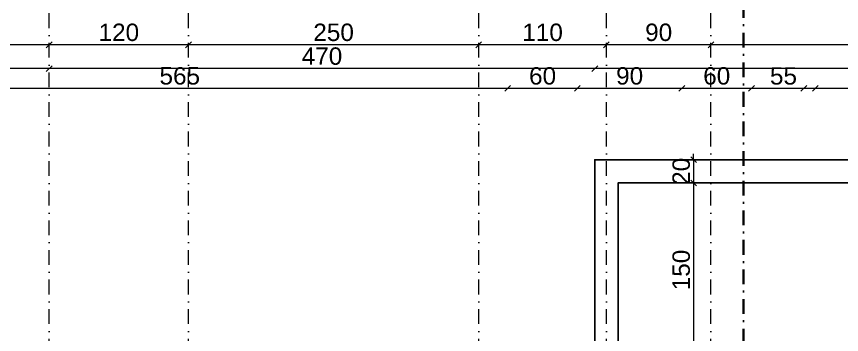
# Model space of a CAD drawing. Header units: millimetres. Extents: x 708 to 46452, y -4963 to 3960.
# Drawn here: x 13155 to 13866, y 3243 to 3517 of the extents above; entities that cross this region are included whole.
import ezdxf

# ---------------------------------------------------------------- set-up
doc = ezdxf.new("R2010")
doc.units = ezdxf.units.MM
for name, pattern in [('DASHDOT', [25.4, 12.7, -6.35, 0, -6.35]), ('DUZ', [0]), ('HIDDEN', [0.375, 0.25, -0.125])]:
    doc.linetypes.add(name, pattern=pattern)
for name, color, linetype, lineweight in [('00_IC_OLCU', 139, 'Continuous', 20), ('aks ve noktalılar', 129, 'DASHDOT', 13), ('kesit çizgisi', 4, 'DASHDOT', 35), ('ölçü yatay', 150, 'DUZ', 18)]:
    doc.layers.add(name, color=color, linetype=linetype, lineweight=lineweight)
doc.styles.get("Standard").update_dxf_attribs({"font": 'arial.ttf'})
doc.dimstyles.new('ALP_OLCU', dxfattribs={"dimscale": 0, "dimtxt": 15, "dimasz": 5, "dimexe": 0.18, "dimexo": 0.06, "dimgap": 3, "dimtad": 1, "dimdec": 0, "dimrnd": 0.1, "dimzin": 9, "dimdsep": 46, "dimtxsty": 'Standard', "dimblk": 'OBLIQUE', "dimcen": 0, "dimse1": 1, "dimse2": 1, "dimclrd": 256, "dimclre": 256, "dimclrt": 53, "dimadec": 0, "dimazin": 0, "dimtfac": 1, "dimtdec": 0, "dimtix": 1, "dimtmove": 1, "dimatfit": 3, "dimldrblk": 'ARCHTICK', "dimfxl": 0.18, "dimtolj": 1, "dimlwd": -1, "dimarcsym": 0})

# ---------------------------------------------------------------- blocks, each defined once
blk = doc.blocks.new('REGEG')
at = {"layer": 'aks ve noktalılar'}
for points in [[(2620.77, 1507.49), (2620.77, 3255.99)], [(2740.77, 1507.49), (2740.77, 3255.99)], [(2990.77, 1507.49), (2990.77, 3255.99)], [(3100.77, 1507.49), (3100.77, 3255.99)], [(3190.77, 1507.49), (3190.77, 3255.99)]]:
    blk.add_lwpolyline(points, dxfattribs=at)
blk = doc.blocks.new('rgeerge')
at = {"layer": 'kesit çizgisi', "lineweight": 35}
blk.add_line((-2172732.26, 772571.41), (-2172732.26, 770439.62), dxfattribs=at)
blk = doc.blocks.new('_Oblique')
at = {"color": 0, "linetype": 'ByBlock', "lineweight": -2}
blk.add_line((-0.5, -0.5), (0.5, 0.5), dxfattribs=at)
blk = doc.blocks.new('*D365')
at = {"layer": '00_IC_OLCU', "transparency": 16777216}
blk.add_line((14153.36, 3492.35), (13753.36, 3492.35), dxfattribs=at)
at = {"layer": 'Defpoints', "color": 0, "transparency": 16777216}
for p in [(13753.36, 3492.35), (13753.36, 3393.33), (14153.36, 3393.33)]:
    blk.add_point(p, dxfattribs=at)
at = {"layer": '00_IC_OLCU', "transparency": 16777216, "xscale": 5, "yscale": 5, "zscale": 5, "rotation": 180}
blk.add_blockref('_Oblique', (13753.36, 3492.35), dxfattribs=at)
at = {"layer": '00_IC_OLCU', "transparency": 16777216, "xscale": 5, "yscale": 5, "zscale": 5}
blk.add_blockref('_Oblique', (14153.36, 3492.35), dxfattribs=at)
at = {"layer": '00_IC_OLCU', "color": 53, "transparency": 16777216, "insert": (13953.36, 3503.01), "char_height": 15, "attachment_point": 5}
blk.add_mtext('\\A1;400', dxfattribs=at)
blk = doc.blocks.new('_ArchTick')
at = {"color": 0, "linetype": 'ByBlock', "const_width": 0.15}
blk.add_lwpolyline([(-0.5, -0.5), (0.5, 0.5)], dxfattribs=at)
blk = doc.blocks.new('*D366')
at = {"layer": '00_IC_OLCU', "transparency": 16777216}
blk.add_line((13753.36, 3492.35), (13663.36, 3492.35), dxfattribs=at)
at = {"layer": 'Defpoints', "color": 0, "transparency": 16777216}
for p in [(13663.36, 3492.35), (13663.36, 3492.35), (13753.36, 3393.33)]:
    blk.add_point(p, dxfattribs=at)
at = {"layer": '00_IC_OLCU', "transparency": 16777216, "xscale": 5, "yscale": 5, "zscale": 5, "rotation": 180}
blk.add_blockref('_Oblique', (13663.36, 3492.35), dxfattribs=at)
at = {"layer": '00_IC_OLCU', "transparency": 16777216, "xscale": 5, "yscale": 5, "zscale": 5}
blk.add_blockref('_Oblique', (13753.36, 3492.35), dxfattribs=at)
at = {"layer": '00_IC_OLCU', "color": 53, "transparency": 16777216, "insert": (13708.36, 3503.01), "char_height": 15, "attachment_point": 5}
blk.add_mtext('\\A1;90', dxfattribs=at)
blk = doc.blocks.new('*D367')
at = {"layer": '00_IC_OLCU', "transparency": 16777216}
blk.add_line((13663.36, 3492.35), (13553.36, 3492.35), dxfattribs=at)
at = {"layer": 'Defpoints', "color": 0, "transparency": 16777216}
for p in [(13553.36, 3492.35), (13553.36, 3492.35), (13663.36, 3492.35)]:
    blk.add_point(p, dxfattribs=at)
at = {"layer": '00_IC_OLCU', "transparency": 16777216, "xscale": 5, "yscale": 5, "zscale": 5, "rotation": 180}
blk.add_blockref('_Oblique', (13553.36, 3492.35), dxfattribs=at)
at = {"layer": '00_IC_OLCU', "transparency": 16777216, "xscale": 5, "yscale": 5, "zscale": 5}
blk.add_blockref('_Oblique', (13663.36, 3492.35), dxfattribs=at)
at = {"layer": '00_IC_OLCU', "color": 53, "transparency": 16777216, "insert": (13608.36, 3503.01), "char_height": 15, "attachment_point": 5}
blk.add_mtext('\\A1;110', dxfattribs=at)
blk = doc.blocks.new('*D368')
at = {"layer": '00_IC_OLCU', "transparency": 16777216}
blk.add_line((13553.36, 3492.35), (13303.36, 3492.35), dxfattribs=at)
at = {"layer": 'Defpoints', "color": 0, "transparency": 16777216}
for p in [(13303.36, 3492.35), (13303.36, 3492.35), (13553.36, 3492.35)]:
    blk.add_point(p, dxfattribs=at)
at = {"layer": '00_IC_OLCU', "transparency": 16777216, "xscale": 5, "yscale": 5, "zscale": 5, "rotation": 180}
blk.add_blockref('_Oblique', (13303.36, 3492.35), dxfattribs=at)
at = {"layer": '00_IC_OLCU', "transparency": 16777216, "xscale": 5, "yscale": 5, "zscale": 5}
blk.add_blockref('_Oblique', (13553.36, 3492.35), dxfattribs=at)
at = {"layer": '00_IC_OLCU', "color": 53, "transparency": 16777216, "insert": (13428.36, 3503.01), "char_height": 15, "attachment_point": 5}
blk.add_mtext('\\A1;250', dxfattribs=at)
blk = doc.blocks.new('*D369')
at = {"layer": '00_IC_OLCU', "transparency": 16777216}
blk.add_line((13303.36, 3492.35), (13183.36, 3492.35), dxfattribs=at)
at = {"layer": 'Defpoints', "color": 0, "transparency": 16777216}
for p in [(13183.36, 3492.35), (13183.36, 3492.35), (13303.36, 3492.35)]:
    blk.add_point(p, dxfattribs=at)
at = {"layer": '00_IC_OLCU', "transparency": 16777216, "xscale": 5, "yscale": 5, "zscale": 5, "rotation": 180}
blk.add_blockref('_Oblique', (13183.36, 3492.35), dxfattribs=at)
at = {"layer": '00_IC_OLCU', "transparency": 16777216, "xscale": 5, "yscale": 5, "zscale": 5}
blk.add_blockref('_Oblique', (13303.36, 3492.35), dxfattribs=at)
at = {"layer": '00_IC_OLCU', "color": 53, "transparency": 16777216, "insert": (13243.36, 3503.01), "char_height": 15, "attachment_point": 5}
blk.add_mtext('\\A1;120', dxfattribs=at)
blk = doc.blocks.new('*D370')
at = {"layer": '00_IC_OLCU', "transparency": 16777216}
blk.add_line((13183.36, 3492.35), (13013.36, 3492.35), dxfattribs=at)
at = {"layer": 'Defpoints', "color": 0, "transparency": 16777216}
for p in [(13013.36, 3492.35), (13183.36, 3492.35), (13013.36, 2558.33)]:
    blk.add_point(p, dxfattribs=at)
at = {"layer": '00_IC_OLCU', "transparency": 16777216, "xscale": 5, "yscale": 5, "zscale": 5, "rotation": 180}
blk.add_blockref('_Oblique', (13013.36, 3492.35), dxfattribs=at)
at = {"layer": '00_IC_OLCU', "transparency": 16777216, "xscale": 5, "yscale": 5, "zscale": 5}
blk.add_blockref('_Oblique', (13183.36, 3492.35), dxfattribs=at)
at = {"layer": '00_IC_OLCU', "color": 53, "transparency": 16777216, "insert": (13098.36, 3503.01), "char_height": 15, "attachment_point": 5}
blk.add_mtext('\\A1;170', dxfattribs=at)
blk = doc.blocks.new('*D371')
at = {"layer": '00_IC_OLCU', "transparency": 16777216}
blk.add_line((14153.36, 3471.86), (13653.36, 3471.86), dxfattribs=at)
at = {"layer": 'Defpoints', "color": 0, "transparency": 16777216}
for p in [(13653.36, 3471.86), (13653.36, 3393.33), (14153.36, 3393.33)]:
    blk.add_point(p, dxfattribs=at)
at = {"layer": '00_IC_OLCU', "transparency": 16777216, "xscale": 5, "yscale": 5, "zscale": 5, "rotation": 180}
blk.add_blockref('_Oblique', (13653.36, 3471.86), dxfattribs=at)
at = {"layer": '00_IC_OLCU', "transparency": 16777216, "xscale": 5, "yscale": 5, "zscale": 5}
blk.add_blockref('_Oblique', (14153.36, 3471.86), dxfattribs=at)
at = {"layer": '00_IC_OLCU', "color": 53, "transparency": 16777216, "insert": (13903.36, 3482.52), "char_height": 15, "attachment_point": 5}
blk.add_mtext('\\A1;500', dxfattribs=at)
blk = doc.blocks.new('*D372')
at = {"layer": '00_IC_OLCU', "transparency": 16777216}
blk.add_line((13653.36, 3471.86), (13183.36, 3471.86), dxfattribs=at)
at = {"layer": 'Defpoints', "color": 0, "transparency": 16777216}
for p in [(13183.36, 3471.86), (13653.36, 3393.33), (13183.36, 3223.33)]:
    blk.add_point(p, dxfattribs=at)
at = {"layer": '00_IC_OLCU', "transparency": 16777216, "xscale": 5, "yscale": 5, "zscale": 5, "rotation": 180}
blk.add_blockref('_Oblique', (13183.36, 3471.86), dxfattribs=at)
at = {"layer": '00_IC_OLCU', "transparency": 16777216, "xscale": 5, "yscale": 5, "zscale": 5}
blk.add_blockref('_Oblique', (13653.36, 3471.86), dxfattribs=at)
at = {"layer": '00_IC_OLCU', "color": 53, "transparency": 16777216, "insert": (13418.36, 3482.52), "char_height": 15, "attachment_point": 5}
blk.add_mtext('\\A1;470', dxfattribs=at)
blk = doc.blocks.new('*D373')
at = {"layer": '00_IC_OLCU', "transparency": 16777216}
blk.add_line((13183.36, 3471.86), (13013.36, 3471.86), dxfattribs=at)
at = {"layer": 'Defpoints', "color": 0, "transparency": 16777216}
for p in [(13013.36, 3471.86), (13183.36, 3223.33), (13013.36, 2558.33)]:
    blk.add_point(p, dxfattribs=at)
at = {"layer": '00_IC_OLCU', "transparency": 16777216, "xscale": 5, "yscale": 5, "zscale": 5, "rotation": 180}
blk.add_blockref('_Oblique', (13013.36, 3471.86), dxfattribs=at)
at = {"layer": '00_IC_OLCU', "transparency": 16777216, "xscale": 5, "yscale": 5, "zscale": 5}
blk.add_blockref('_Oblique', (13183.36, 3471.86), dxfattribs=at)
at = {"layer": '00_IC_OLCU', "color": 53, "transparency": 16777216, "insert": (13098.36, 3482.52), "char_height": 15, "attachment_point": 5}
blk.add_mtext('\\A1;170', dxfattribs=at)
blk = doc.blocks.new('*D375')
at = {"layer": '00_IC_OLCU', "transparency": 16777216}
blk.add_line((14113.36, 3454.84), (13833.36, 3454.84), dxfattribs=at)
at = {"layer": 'Defpoints', "color": 0, "transparency": 16777216}
for p in [(13833.36, 3454.84), (13833.36, 3223.33), (14113.36, 3223.33)]:
    blk.add_point(p, dxfattribs=at)
at = {"layer": '00_IC_OLCU', "transparency": 16777216, "xscale": 5, "yscale": 5, "zscale": 5, "rotation": 180}
blk.add_blockref('_Oblique', (13833.36, 3454.84), dxfattribs=at)
at = {"layer": '00_IC_OLCU', "transparency": 16777216, "xscale": 5, "yscale": 5, "zscale": 5}
blk.add_blockref('_Oblique', (14113.36, 3454.84), dxfattribs=at)
at = {"layer": '00_IC_OLCU', "color": 53, "transparency": 16777216, "insert": (13973.36, 3465.5), "char_height": 15, "attachment_point": 5}
blk.add_mtext('\\A1;280', dxfattribs=at)
blk = doc.blocks.new('*D376')
at = {"layer": '00_IC_OLCU', "transparency": 16777216}
blk.add_line((13843.36, 3454.84), (13788.36, 3454.84), dxfattribs=at)
at = {"layer": 'Defpoints', "color": 0, "transparency": 16777216}
for p in [(13788.36, 3454.84), (13788.36, 3223.33), (13843.36, 3223.33)]:
    blk.add_point(p, dxfattribs=at)
at = {"layer": '00_IC_OLCU', "transparency": 16777216, "xscale": 5, "yscale": 5, "zscale": 5, "rotation": 180}
blk.add_blockref('_Oblique', (13788.36, 3454.84), dxfattribs=at)
at = {"layer": '00_IC_OLCU', "transparency": 16777216, "xscale": 5, "yscale": 5, "zscale": 5}
blk.add_blockref('_Oblique', (13843.36, 3454.84), dxfattribs=at)
at = {"layer": '00_IC_OLCU', "color": 53, "transparency": 16777216, "insert": (13815.86, 3465.47), "char_height": 15, "attachment_point": 5}
blk.add_mtext('\\A1;55', dxfattribs=at)
blk = doc.blocks.new('*D377')
at = {"layer": '00_IC_OLCU', "transparency": 16777216}
blk.add_line((13788.36, 3454.84), (13728.36, 3454.84), dxfattribs=at)
at = {"layer": 'Defpoints', "color": 0, "transparency": 16777216}
for p in [(13728.36, 3454.84), (13728.36, 3223.33), (13788.36, 3223.33)]:
    blk.add_point(p, dxfattribs=at)
at = {"layer": '00_IC_OLCU', "transparency": 16777216, "xscale": 5, "yscale": 5, "zscale": 5, "rotation": 180}
blk.add_blockref('_Oblique', (13728.36, 3454.84), dxfattribs=at)
at = {"layer": '00_IC_OLCU', "transparency": 16777216, "xscale": 5, "yscale": 5, "zscale": 5}
blk.add_blockref('_Oblique', (13788.36, 3454.84), dxfattribs=at)
at = {"layer": '00_IC_OLCU', "color": 53, "transparency": 16777216, "insert": (13758.36, 3465.5), "char_height": 15, "attachment_point": 5}
blk.add_mtext('\\A1;60', dxfattribs=at)
blk = doc.blocks.new('*D378')
at = {"layer": '00_IC_OLCU', "transparency": 16777216}
blk.add_line((13728.36, 3454.84), (13638.36, 3454.84), dxfattribs=at)
at = {"layer": 'Defpoints', "color": 0, "transparency": 16777216}
for p in [(13638.36, 3454.84), (13638.36, 3223.33), (13728.36, 3223.33)]:
    blk.add_point(p, dxfattribs=at)
at = {"layer": '00_IC_OLCU', "transparency": 16777216, "xscale": 5, "yscale": 5, "zscale": 5, "rotation": 180}
blk.add_blockref('_Oblique', (13638.36, 3454.84), dxfattribs=at)
at = {"layer": '00_IC_OLCU', "transparency": 16777216, "xscale": 5, "yscale": 5, "zscale": 5}
blk.add_blockref('_Oblique', (13728.36, 3454.84), dxfattribs=at)
at = {"layer": '00_IC_OLCU', "color": 53, "transparency": 16777216, "insert": (13683.36, 3465.5), "char_height": 15, "attachment_point": 5}
blk.add_mtext('\\A1;90', dxfattribs=at)
blk = doc.blocks.new('*D379')
at = {"layer": '00_IC_OLCU', "transparency": 16777216}
blk.add_line((13638.36, 3454.84), (13578.36, 3454.84), dxfattribs=at)
at = {"layer": 'Defpoints', "color": 0, "transparency": 16777216}
for p in [(13578.36, 3454.84), (13578.36, 3223.33), (13638.36, 3223.33)]:
    blk.add_point(p, dxfattribs=at)
at = {"layer": '00_IC_OLCU', "transparency": 16777216, "xscale": 5, "yscale": 5, "zscale": 5, "rotation": 180}
blk.add_blockref('_Oblique', (13578.36, 3454.84), dxfattribs=at)
at = {"layer": '00_IC_OLCU', "transparency": 16777216, "xscale": 5, "yscale": 5, "zscale": 5}
blk.add_blockref('_Oblique', (13638.36, 3454.84), dxfattribs=at)
at = {"layer": '00_IC_OLCU', "color": 53, "transparency": 16777216, "insert": (13608.36, 3465.5), "char_height": 15, "attachment_point": 5}
blk.add_mtext('\\A1;60', dxfattribs=at)
blk = doc.blocks.new('*D380')
at = {"layer": '00_IC_OLCU', "transparency": 16777216}
blk.add_line((13578.36, 3454.84), (13013.36, 3454.84), dxfattribs=at)
at = {"layer": 'Defpoints', "color": 0, "transparency": 16777216}
for p in [(13013.36, 3454.84), (13578.36, 3223.33), (13013.36, 2558.33)]:
    blk.add_point(p, dxfattribs=at)
at = {"layer": '00_IC_OLCU', "transparency": 16777216, "xscale": 5, "yscale": 5, "zscale": 5, "rotation": 180}
blk.add_blockref('_Oblique', (13013.36, 3454.84), dxfattribs=at)
at = {"layer": '00_IC_OLCU', "transparency": 16777216, "xscale": 5, "yscale": 5, "zscale": 5}
blk.add_blockref('_Oblique', (13578.36, 3454.84), dxfattribs=at)
at = {"layer": '00_IC_OLCU', "color": 53, "transparency": 16777216, "insert": (13295.86, 3465.5), "char_height": 15, "attachment_point": 5}
blk.add_mtext('\\A1;565', dxfattribs=at)
blk = doc.blocks.new('*D411')
at = {"layer": '00_IC_OLCU', "transparency": 16777216}
blk.add_line((12835, 2048.33), (12835, 3393.33), dxfattribs=at)
at = {"layer": 'Defpoints', "color": 0, "transparency": 16777216}
for p in [(12835, 3393.33), (13653.36, 3393.33), (13013.36, 2048.33)]:
    blk.add_point(p, dxfattribs=at)
at = {"layer": '00_IC_OLCU', "transparency": 16777216, "xscale": 5, "yscale": 5, "zscale": 5}
for p, rotation in [((12835, 3393.33), 90), ((12835, 2048.33), 270)]:
    blk.add_blockref('_Oblique', p, dxfattribs=dict(at, rotation=rotation))
at = {"layer": '00_IC_OLCU', "color": 53, "transparency": 16777216, "insert": (12824.34, 2720.83), "char_height": 15, "attachment_point": 5, "rotation": 90}
blk.add_mtext('\\A1;1345', dxfattribs=at)
blk = doc.blocks.new('*D417')
at = {"layer": '00_IC_OLCU', "transparency": 16777216}
blk.add_line((12868.58, 3223.33), (12868.58, 3393.33), dxfattribs=at)
at = {"layer": 'Defpoints', "color": 0, "transparency": 16777216}
for p in [(12868.58, 3393.33), (13663.36, 3393.33), (12868.58, 3223.33)]:
    blk.add_point(p, dxfattribs=at)
at = {"layer": '00_IC_OLCU', "transparency": 16777216, "xscale": 5, "yscale": 5, "zscale": 5}
for p, rotation in [((12868.58, 3393.33), 90), ((12868.58, 3223.33), 270)]:
    blk.add_blockref('_Oblique', p, dxfattribs=dict(at, rotation=rotation))
at = {"layer": '00_IC_OLCU', "color": 53, "transparency": 16777216, "insert": (12857.92, 3308.33), "char_height": 15, "attachment_point": 5, "rotation": 90}
blk.add_mtext('\\A1;170', dxfattribs=at)
blk = doc.blocks.new('*D421')
at = {"layer": '00_IC_OLCU', "transparency": 16777216}
blk.add_line((12895.04, 3223.33), (12895.04, 3393.33), dxfattribs=at)
at = {"layer": 'Defpoints', "color": 0, "transparency": 16777216}
for p in [(12895.04, 3393.33), (13653.36, 3393.33), (13183.36, 3223.33)]:
    blk.add_point(p, dxfattribs=at)
at = {"layer": '00_IC_OLCU', "transparency": 16777216, "xscale": 5, "yscale": 5, "zscale": 5}
for p, rotation in [((12895.04, 3393.33), 90), ((12895.04, 3223.33), 270)]:
    blk.add_blockref('_Oblique', p, dxfattribs=dict(at, rotation=rotation))
at = {"layer": '00_IC_OLCU', "color": 53, "transparency": 16777216, "insert": (12884.38, 3308.33), "char_height": 15, "attachment_point": 5, "rotation": 90}
blk.add_mtext('\\A1;170', dxfattribs=at)
blk = doc.blocks.new('*D426')
at = {"layer": '00_IC_OLCU', "transparency": 16777216}
blk.add_line((12920.8, 3028.33), (12920.8, 3393.33), dxfattribs=at)
at = {"layer": 'Defpoints', "color": 0, "transparency": 16777216}
for p in [(12920.8, 3393.33), (13653.36, 3393.33), (13183.36, 3028.33)]:
    blk.add_point(p, dxfattribs=at)
at = {"layer": '00_IC_OLCU', "transparency": 16777216, "xscale": 5, "yscale": 5, "zscale": 5}
for p, rotation in [((12920.8, 3393.33), 90), ((12920.8, 3028.33), 270)]:
    blk.add_blockref('_Oblique', p, dxfattribs=dict(at, rotation=rotation))
at = {"layer": '00_IC_OLCU', "color": 53, "transparency": 16777216, "insert": (12910.14, 3210.83), "char_height": 15, "attachment_point": 5, "rotation": 90}
blk.add_mtext('\\A1;365', dxfattribs=at)
blk = doc.blocks.new('*D440')
at = {"layer": '00_IC_OLCU', "transparency": 16777216}
for p, q in [((13738.48, 3393.33), (13738.48, 3398.33)), ((13738.48, 3393.33), (13738.48, 3373.33)), ((13738.48, 3373.33), (13738.48, 3368.33))]:
    blk.add_line(p, q, dxfattribs=at)
at = {"layer": 'Defpoints', "color": 0, "transparency": 16777216}
for p in [(13653.36, 3393.33), (13673.36, 3373.33), (13738.48, 3373.33)]:
    blk.add_point(p, dxfattribs=at)
at = {"layer": '00_IC_OLCU', "transparency": 16777216, "xscale": 5, "yscale": 5, "zscale": 5}
for p, rotation in [((13738.48, 3393.33), 270), ((13738.48, 3373.33), 90)]:
    blk.add_blockref('_Oblique', p, dxfattribs=dict(at, rotation=rotation))
at = {"layer": '00_IC_OLCU', "color": 53, "transparency": 16777216, "insert": (13727.82, 3383.33), "char_height": 15, "attachment_point": 5, "rotation": 90}
blk.add_mtext('\\A1;20', dxfattribs=at)
blk = doc.blocks.new('*D441')
at = {"layer": '00_IC_OLCU', "transparency": 16777216}
blk.add_line((13738.48, 3373.33), (13738.48, 3223.33), dxfattribs=at)
at = {"layer": 'Defpoints', "color": 0, "transparency": 16777216}
for p in [(13673.36, 3373.33), (13713.36, 3223.33), (13738.48, 3223.33)]:
    blk.add_point(p, dxfattribs=at)
at = {"layer": '00_IC_OLCU', "transparency": 16777216, "xscale": 5, "yscale": 5, "zscale": 5}
for p, rotation in [((13738.48, 3373.33), 90), ((13738.48, 3223.33), 270)]:
    blk.add_blockref('_Oblique', p, dxfattribs=dict(at, rotation=rotation))
at = {"layer": '00_IC_OLCU', "color": 53, "transparency": 16777216, "insert": (13727.82, 3298.33), "char_height": 15, "attachment_point": 5, "rotation": 90}
blk.add_mtext('\\A1;150', dxfattribs=at)
blk = doc.blocks.new('FWEFWFE')
at = {"layer": '00_IC_OLCU'}
for base, p1, p2, picture, middle in [((13013.36, 3492.35), (13183.36, 3492.35), (13013.36, 2558.33), '*D370', (13098.36, 3503.01)), ((13183.36, 3492.35), (13303.36, 3492.35), (13183.36, 3492.35), '*D369', (13243.36, 3503.01)), ((13303.36, 3492.35), (13553.36, 3492.35), (13303.36, 3492.35), '*D368', (13428.36, 3503.01)), ((13553.36, 3492.35), (13663.36, 3492.35), (13553.36, 3492.35), '*D367', (13608.36, 3503.01)), ((13663.36, 3492.35), (13753.36, 3393.33), (13663.36, 3492.35), '*D366', (13708.36, 3503.01)), ((13753.36, 3492.35), (14153.36, 3393.33), (13753.36, 3393.33), '*D365', (13953.36, 3503.01)), ((13013.36, 3471.86), (13183.36, 3223.33), (13013.36, 2558.33), '*D373', (13098.36, 3482.52)), ((13183.36, 3471.86), (13653.36, 3393.33), (13183.36, 3223.33), '*D372', (13418.36, 3482.52)), ((13653.36, 3471.86), (14153.36, 3393.33), (13653.36, 3393.33), '*D371', (13903.36, 3482.52)), ((13013.36, 3454.84), (13578.36, 3223.33), (13013.36, 2558.33), '*D380', (13295.86, 3465.5)), ((13578.36, 3454.84), (13638.36, 3223.33), (13578.36, 3223.33), '*D379', (13608.36, 3465.5)), ((13638.36, 3454.84), (13728.36, 3223.33), (13638.36, 3223.33), '*D378', (13683.36, 3465.5)), ((13728.36, 3454.84), (13788.36, 3223.33), (13728.36, 3223.33), '*D377', (13758.36, 3465.5)), ((13788.36, 3454.84), (13843.36, 3223.33), (13788.36, 3223.33), '*D376', (13815.86, 3465.47)), ((13833.36, 3454.84), (14113.36, 3223.33), (13833.36, 3223.33), '*D375', (13973.36, 3465.5))]:
    dim = blk.add_linear_dim(base=base, p1=p1, p2=p2, dimstyle='ALP_OLCU', override={"dimscale": 1}, dxfattribs=at)
    dim.commit()
    dim.dimension.update_dxf_attribs({"geometry": picture, "text_midpoint": middle})
for base, p1, p2, picture, middle in [((13738.48, 3373.33), (13653.36, 3393.33), (13673.36, 3373.33), '*D440', (13727.82, 3383.33)), ((12835, 3393.33), (13013.36, 2048.33), (13653.36, 3393.33), '*D411', (12824.34, 2720.83)), ((12868.58, 3393.33), (12868.58, 3223.33), (13663.36, 3393.33), '*D417', (12857.92, 3308.33)), ((12895.04, 3393.33), (13183.36, 3223.33), (13653.36, 3393.33), '*D421', (12884.38, 3308.33)), ((12920.8, 3393.33), (13183.36, 3028.33), (13653.36, 3393.33), '*D426', (12910.14, 3210.83)), ((13738.48, 3223.33), (13673.36, 3373.33), (13713.36, 3223.33), '*D441', (13727.82, 3298.33))]:
    dim = blk.add_linear_dim(base=base, p1=p1, p2=p2, angle=90, dimstyle='ALP_OLCU', override={"dimscale": 1}, dxfattribs=at)
    dim.commit()
    dim.dimension.update_dxf_attribs({"geometry": picture, "text_midpoint": middle})

msp = doc.modelspace()

# ---------------------------------------------------------------- linework, layer by layer
for points in [[(14153.364, 3223.33), (14153.364, 3393.33), (13653.364, 3393.33), (13653.364, 3223.33)], [(14133.364, 3223.33), (14133.364, 3373.33), (13673.364, 3373.33), (13673.364, 3223.33)]]:
    msp.add_lwpolyline(points)

# ---------------------------------------------------------------- block references
at = {"linetype": 'HIDDEN'}
msp.add_blockref('rgeerge', (2186513.658, -768813.682), dxfattribs=at)
at = {"layer": '00_IC_OLCU'}
msp.add_blockref('REGEG', (10562.591, 290.837), dxfattribs=at)
at = {"layer": 'ölçü yatay'}
msp.add_blockref('FWEFWFE', (0, 0), dxfattribs=at)

doc.saveas('drawing.dxf')
